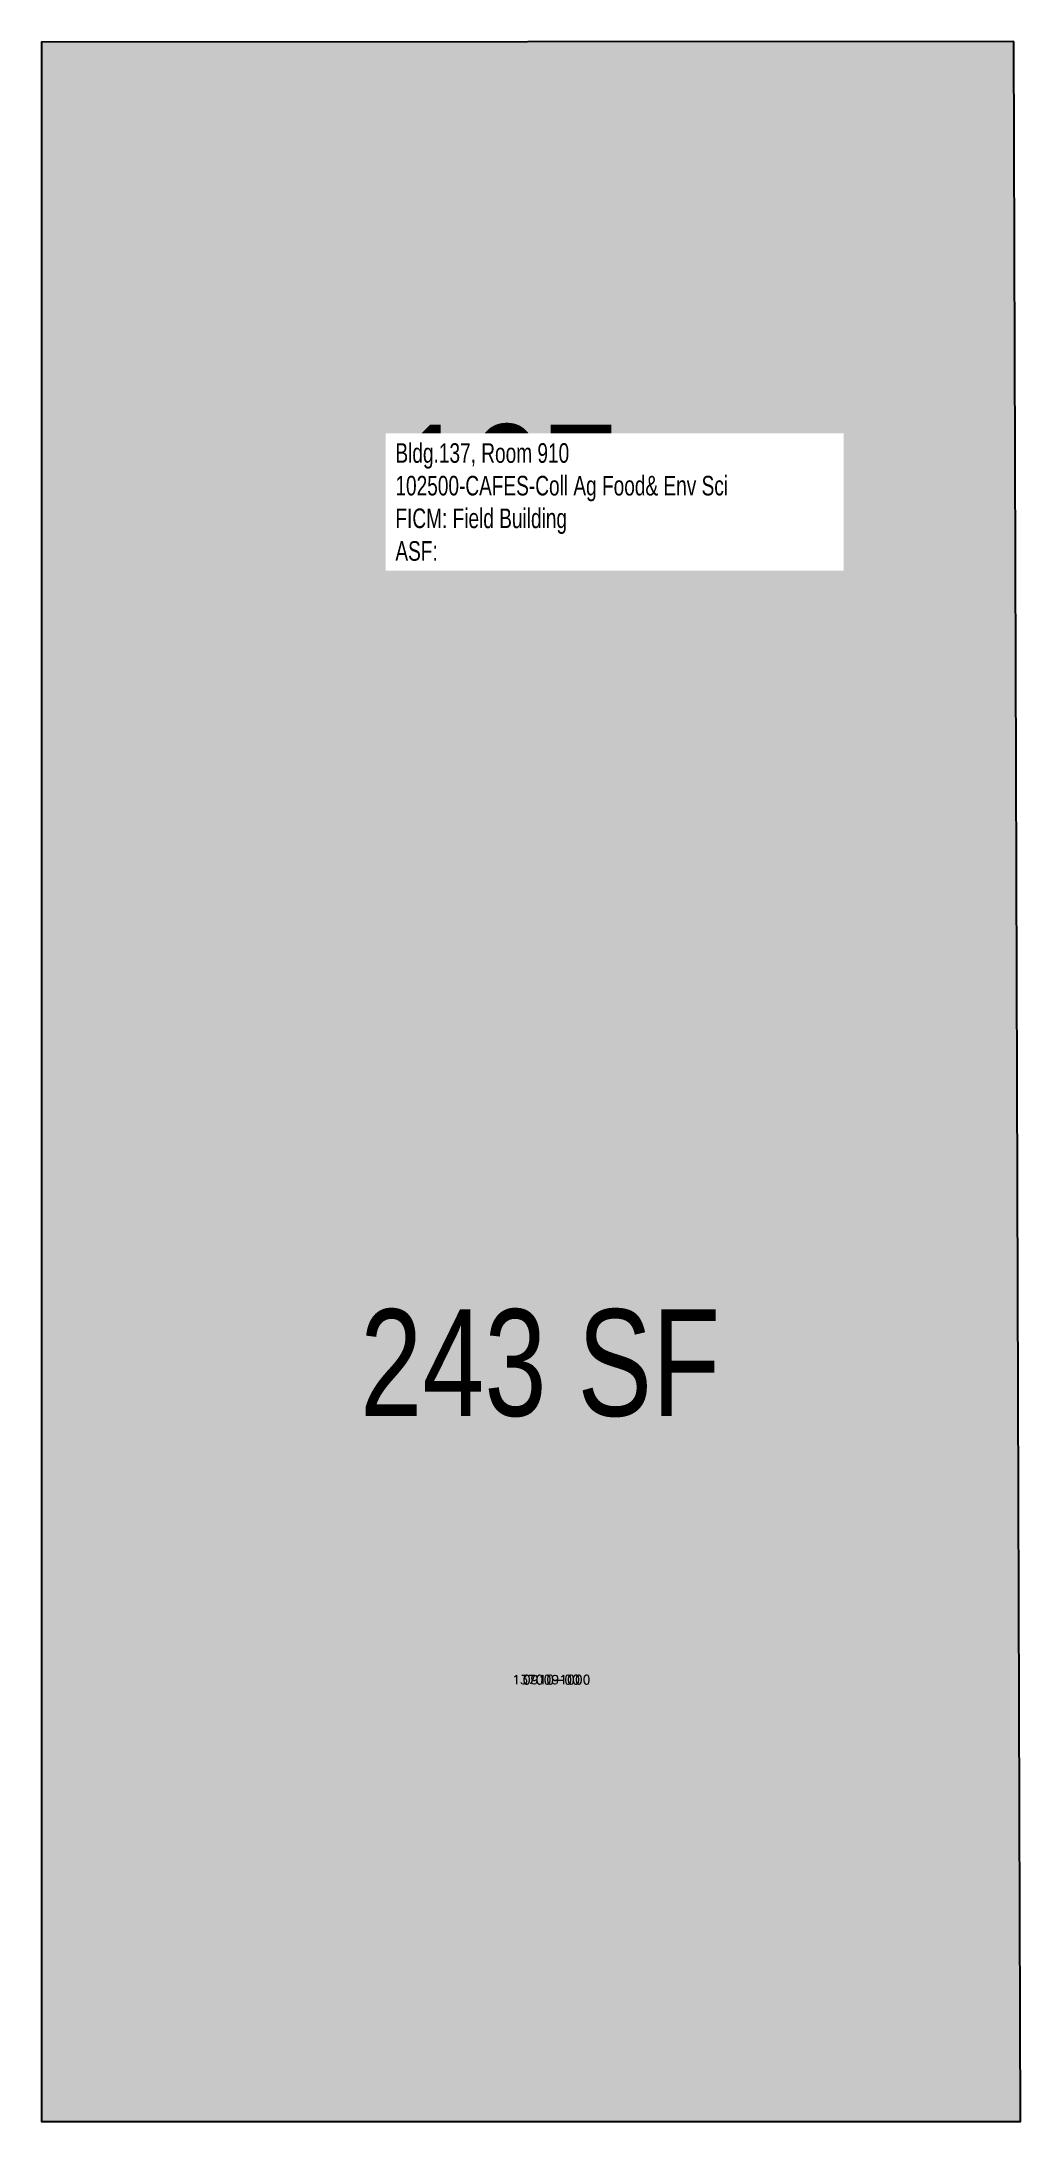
# Model space of a CAD drawing. Header units: inches. Extents: x 0 to 129, y 0 to 273.
import ezdxf
from ezdxf.enums import TextEntityAlignment as Align

# ---------------------------------------------------------------- set-up
doc = ezdxf.new("R2010")
doc.units = ezdxf.units.IN
doc.header["$MEASUREMENT"] = 0
for name, color, linetype in [('A-IDEN-RNUM', 7, 'Continuous'), ('A-IDEN-SNUM', 4, 'Continuous'), ('A-IDEN-VNUM', 4, 'Continuous'), ('A-WALL', 5, 'Continuous'), ('AREA-TEXT', 3, 'Continuous'), ('Rooms-Category-Color', 7, 'Continuous'), ('Rooms-College-Color', 7, 'Continuous'), ('Rooms-Department-Color', 7, 'Continuous'), ('Rooms-Division-Color', 7, 'Continuous'), ('Rooms-Information', 7, 'Continuous')]:
    doc.layers.add(name, color=color, linetype=linetype)
doc.styles.add('AREA', font='arial.ttf', dxfattribs={"width": 0.75, "height": 5})
doc.styles.add('ID', font='ARIALN.TTF', dxfattribs={"width": 0.85, "height": 0.25})
doc.styles.add('ROOMSNUMBER', font='TXT.SHX', dxfattribs={"height": 1})

msp = doc.modelspace()

# ---------------------------------------------------------------- hatches: boundary and pattern name
at = {"layer": 'Rooms-Category-Color', "true_color": 0xfbafa2}
msp.add_hatch(color=21, dxfattribs=at).paths.add_polyline_path([(127.69, 273.05), (0, 272.99), (0, 0), (128.56, 0)])
at = {"layer": 'Rooms-College-Color', "true_color": 0xadadad}
msp.add_hatch(color=253, dxfattribs=at).paths.add_polyline_path([(127.69, 273.05), (0, 272.99), (0, 0), (128.56, 0)])
at = {"layer": 'Rooms-Department-Color', "true_color": 0xe3c5e1}
msp.add_hatch(color=254, dxfattribs=at).paths.add_polyline_path([(127.69, 273.05), (0, 272.99), (0, 0), (128.56, 0)])
at = {"layer": 'Rooms-Division-Color', "true_color": 0xe3c5e1}
msp.add_hatch(color=254, dxfattribs=at).paths.add_polyline_path([(127.69, 273.05), (0, 272.99), (0, 0), (128.56, 0)])

# ---------------------------------------------------------------- linework, layer by layer
at = {"layer": 'A-WALL'}
msp.add_lwpolyline([(127.69, 273.05), (0, 272.99), (0, 0), (128.56, 0)], close=True, dxfattribs=at)

# ---------------------------------------------------------------- texts
at = {"layer": 'A-IDEN-RNUM', "style": 'ROOMSNUMBER'}
msp.add_text('0910-00', height=1.2, dxfattribs=at).set_placement((66.95, 58), align=Align.MIDDLE)
at = {"layer": 'A-IDEN-SNUM', "style": 'ROOMSNUMBER'}
msp.add_text('1370091000', height=1.2, dxfattribs=at).set_placement((66.95, 58), align=Align.MIDDLE)
at = {"layer": 'A-IDEN-VNUM', "style": 'ID', "width": 0.85}
msp.add_text('137', height=18, dxfattribs=at).set_placement((61.09, 213.75), align=Align.MIDDLE)
at = {"layer": 'AREA-TEXT', "style": 'AREA', "width": 0.75}
msp.add_text('243 SF', height=14, dxfattribs=at).set_placement((65.49, 99.62), align=Align.MIDDLE_CENTER)

# ---------------------------------------------------------------- next in the draw order: texts
at = {"layer": 'Rooms-Information', "insert": (46.47, 204.86), "char_height": 2.5714, "width": 57.6, "attachment_point": 7, "style": 'ID', "bg_fill": 3, "box_fill_scale": 1.5, "bg_fill_color": 256, "bg_fill_true_color": 13158600, "bg_fill_transparency": 0}
msp.add_mtext('Bldg.137, Room 910^M^J102500-CAFES-Coll Ag Food& Env Sci^M^JFICM: Field Building^M^JASF: ', dxfattribs=at)

doc.saveas('drawing.dxf')
